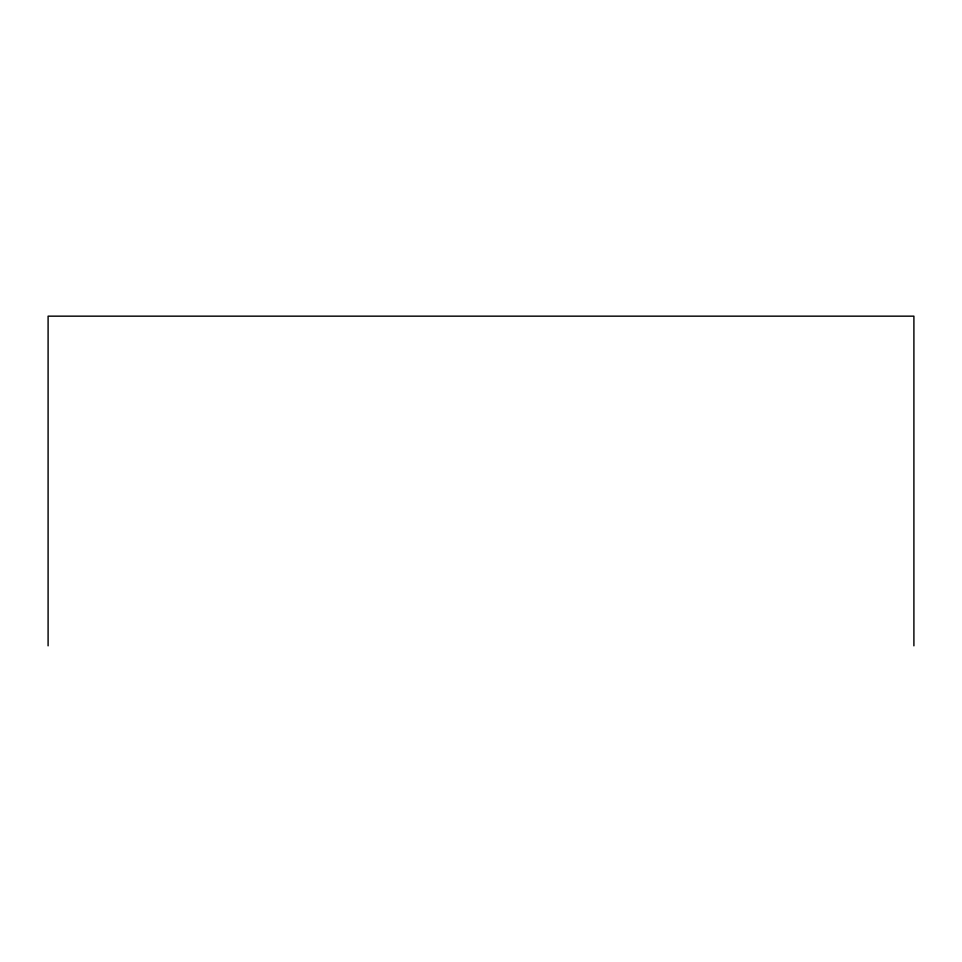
<?xml version="1.0" encoding="UTF-8"?>
<svg xmlns="http://www.w3.org/2000/svg" width="962" height="962" viewBox="0 0 962 962"><rect width="100%" height="100%" fill="white"/><g stroke="black" fill="none" stroke-linecap="round" stroke-linejoin="round"><path stroke-width="1.44" d="M913.9 645.839L913.9 316.161L48.1 316.161L48.1 645.839"/></g></svg>
